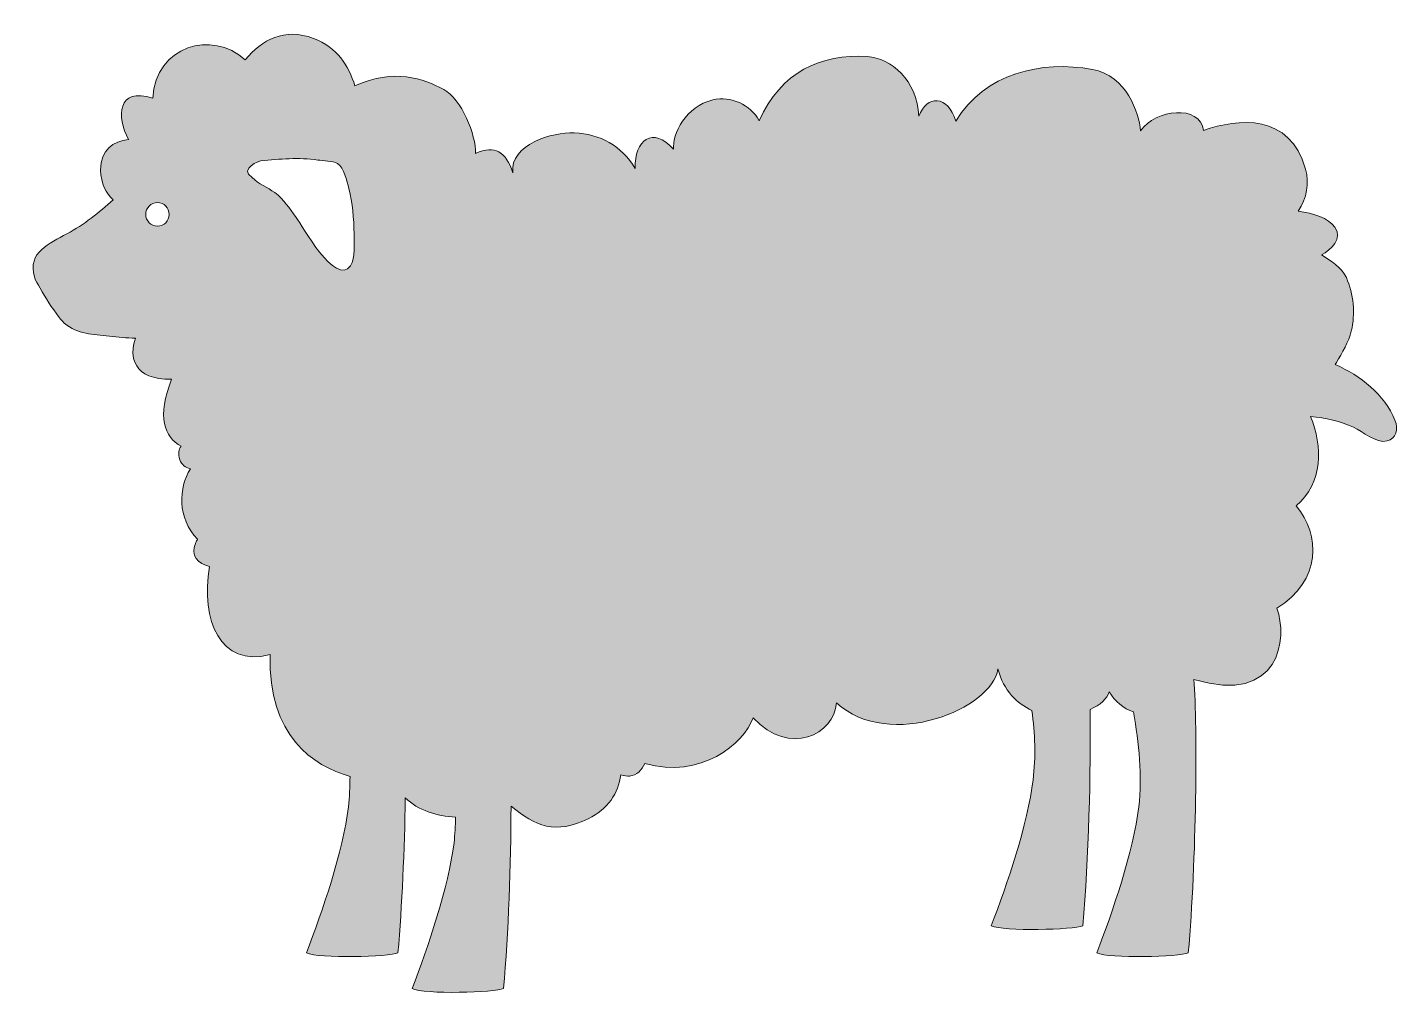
# Model space of a CAD drawing. Header units: inches. Extents: x 0 to 102, y 0 to 72.
import ezdxf

# ---------------------------------------------------------------- set-up
doc = ezdxf.new("R2010")
doc.units = ezdxf.units.IN
doc.header["$MEASUREMENT"] = 0
doc.layers.add('Layer 1', color=7, linetype='Continuous')

msp = doc.modelspace()

# ---------------------------------------------------------------- hatches: boundary and pattern name
at = {"layer": 'Layer 1', "true_color": 0xbbb3ae}
h = msp.add_hatch(color=253, dxfattribs=at)
h.dxf.hatch_style = 2
edge = h.paths.add_edge_path()
edge.add_spline(control_points=[(101.48, 42.63), (100.7, 44.55), (98.92, 45.93), (97.02, 46.78), (97.06, 46.83), (97.09, 46.87), (97.12, 46.92), (97.55, 47.6), (98.03, 48.48), (98.23, 49.26), (98.54, 50.53), (98.4, 52.05), (97.86, 53.24), (97.51, 54.02), (96.67, 54.49), (96.02, 54.93), (96.71, 55.33), (97.6, 56.15), (97.01, 56.99), (96.52, 57.69), (95.44, 58.04), (94.26, 58.19), (94.94, 59.14), (95.1, 60.29), (94.82, 61.33), (93.68, 65.49), (89.78, 65.13), (87.21, 64.2), (86.97, 66.18), (83.63, 65.77), (82.53, 64.19), (82.39, 65.52), (81.5, 68.29), (78.94, 68.75), (75.13, 69.44), (70.93, 68.5), (68.75, 64.89), (68.19, 66.87), (66.57, 66.86), (66.01, 65.26), (65.89, 67.96), (63.93, 69.6), (62.16, 69.71), (58.68, 69.92), (55.73, 68.57), (54.11, 64.93), (53.43, 66.15), (52.01, 66.79), (50.66, 66.48), (48.63, 66.02), (47.63, 63.92), (47.72, 62.8), (46.22, 64.56), (44.77, 63.48), (44.88, 61.38), (43.83, 63.06), (42.28, 63.94), (40.33, 64.03), (38.72, 64.11), (35.51, 63.14), (35.75, 61.06), (35.24, 62.6), (34.44, 63.17), (32.97, 62.49), (33.03, 63.85), (31.91, 66.58), (30.6, 67.26), (29.09, 68.05), (26.92, 68.87), (23.99, 67.52), (23.5, 69.06), (22.69, 70.37), (20.9, 71.06), (18.75, 71.88), (17.04, 70.97), (15.82, 69.47), (13.32, 71.71), (9.17, 70.53), (8.92, 66.6), (6.28, 67.47), (6.21, 65.22), (7.12, 63.53), (5.97, 63.4), (5.04, 62.78), (5.04, 61.26), (5.05, 60.23), (5.45, 59.52), (5.97, 59.05), (4.92, 58.08), (3.81, 57.2), (2.53, 56.51), (1.22, 55.79), (-0.42, 55.14), (0.1, 53.29), (0.2, 52.93), (1.67, 50.43), (2.33, 49.86), (3.35, 48.98), (4.45, 49.05), (5.69, 48.88), (6.33, 48.79), (6.98, 48.75), (7.64, 48.74), (7.14, 47.35), (7.48, 45.62), (10.32, 45.68), (9.24, 42.86), (9.76, 41.39), (11.04, 40.68), (10.85, 40.45), (10.79, 40.12), (10.94, 39.68), (11.07, 39.27), (11.37, 39.1), (11.73, 39.01), (10.84, 37.56), (10.74, 35.38), (12.26, 33.75), (12.21, 33.68), (12.17, 33.59), (12.13, 33.5), (11.7, 32.5), (12.31, 31.93), (13.14, 31.72), (12.51, 27.7), (13.92, 24.2), (17.66, 25.16), (17.51, 19.1), (20.87, 16.86), (23.62, 16.09), (23.62, 15.32), (23.59, 14.56), (23.5, 13.81), (23.1, 10.5), (21.56, 6.02), (20.38, 2.94), (21.25, 2.5), (26.58, 2.65), (27.19, 2.94), (27.5, 6.41), (27.68, 10.67), (27.74, 14.49), (28.7, 13.55), (30.1, 13.13), (31.48, 13.05), (31.48, 12.41), (31.44, 11.78), (31.37, 11.15), (30.96, 7.84), (29.43, 3.35), (28.24, 0.28), (29.11, -0.16), (34.45, -0.01), (35.06, 0.28), (35.43, 4.38), (35.6, 9.59), (35.62, 13.87), (35.63, 13.87), (35.63, 13.88), (35.64, 13.88), (37.39, 12.36), (38.95, 11.75), (41.36, 12.93), (42.83, 13.64), (43.63, 14.83), (43.8, 16.21), (44.05, 16.13), (44.29, 16.1), (44.45, 16.11), (45.01, 16.16), (45.35, 16.55), (45.59, 17.06), (49.77, 15.84), (52.95, 18.53), (53.66, 20.45), (56.39, 17.49), (59.71, 19.26), (59.87, 21.56), (63.83, 17.95), (71.51, 21.14), (71.89, 24.09), (72.34, 22.46), (73.31, 21.5), (74.43, 21.01), (74.65, 19.28), (74.73, 17.54), (74.52, 15.84), (74.12, 12.53), (72.59, 8.04), (71.4, 4.96), (72.27, 4.52), (77.61, 4.67), (78.22, 4.96), (78.66, 9.91), (78.82, 16.49), (78.77, 21.08), (79.51, 21.41), (80.05, 21.88), (80.18, 22.39), (80.62, 21.68), (81.26, 21.15), (81.99, 20.89), (82.42, 18.56), (82.67, 16.14), (82.39, 13.81), (81.99, 10.5), (80.45, 6.02), (79.27, 2.94), (80.14, 2.5), (85.47, 2.65), (86.08, 2.94), (86.7, 9.82), (86.77, 19.83), (86.5, 23.3), (93, 21.4), (93.47, 26.42), (92.69, 28.61), (96.01, 30.68), (95.95, 34.1), (94.11, 36.24), (96.14, 37.95), (96.09, 40.67), (95.2, 42.9), (96.31, 42.78), (97.4, 42.57), (98.4, 42.1), (99.07, 41.79), (100.09, 40.86), (100.9, 41.08), (101.57, 41.25), (101.75, 41.95), (101.48, 42.63)], knot_values=[0, 0, 0, 0, 1, 1, 1, 2, 2, 2, 3, 3, 3, 4, 4, 4, 5, 5, 5, 6, 6, 6, 7, 7, 7, 8, 8, 8, 9, 9, 9, 10, 10, 10, 11, 11, 11, 12, 12, 12, 13, 13, 13, 14, 14, 14, 15, 15, 15, 16, 16, 16, 17, 17, 17, 18, 18, 18, 19, 19, 19, 20, 20, 20, 21, 21, 21, 22, 22, 22, 23, 23, 23, 24, 24, 24, 25, 25, 25, 26, 26, 26, 27, 27, 27, 28, 28, 28, 29, 29, 29, 30, 30, 30, 31, 31, 31, 32, 32, 32, 33, 33, 33, 34, 34, 34, 35, 35, 35, 36, 36, 36, 37, 37, 37, 38, 38, 38, 39, 39, 39, 40, 40, 40, 41, 41, 41, 42, 42, 42, 43, 43, 43, 44, 44, 44, 45, 45, 45, 46, 46, 46, 47, 47, 47, 48, 48, 48, 49, 49, 49, 50, 50, 50, 51, 51, 51, 52, 52, 52, 53, 53, 53, 54, 54, 54, 55, 55, 55, 56, 56, 56, 57, 57, 57, 58, 58, 58, 59, 59, 59, 60, 60, 60, 61, 61, 61, 62, 62, 62, 63, 63, 63, 64, 64, 64, 65, 65, 65, 66, 66, 66, 67, 67, 67, 68, 68, 68, 69, 69, 69, 70, 70, 70, 71, 71, 71, 72, 72, 72, 73, 73, 73, 74, 74, 74, 75, 75, 75, 76, 76, 76, 77, 77, 77, 77], degree=3, periodic=1)
edge = h.paths.add_edge_path()
edge.add_spline(control_points=[(9.27, 57.08), (8.79, 57.08), (8.4, 57.47), (8.4, 57.95), (8.4, 58.43), (8.79, 58.83), (9.27, 58.83), (9.76, 58.83), (10.15, 58.43), (10.15, 57.95), (10.15, 57.47), (9.76, 57.08), (9.27, 57.08)], knot_values=[0, 0, 0, 0, 1, 1, 1, 2, 2, 2, 3, 3, 3, 4, 4, 4, 4], degree=3, periodic=1)
edge = h.paths.add_edge_path()
edge.add_spline(control_points=[(23.66, 54.13), (22.52, 52.54), (20.07, 57.12), (19.61, 57.72), (19.07, 58.44), (18.72, 59.04), (18.01, 59.58), (17.49, 59.97), (16.78, 60.22), (16.34, 60.69), (15.28, 61.39), (16.96, 61.95), (16.96, 61.95), (18.4, 62.07), (19.79, 62.21), (21.22, 62), (21.59, 61.95), (22.37, 61.95), (22.69, 61.74), (23.18, 61.41), (23.39, 60.42), (23.53, 59.88), (23.8, 58.79), (23.92, 57.64), (23.92, 56.51), (23.92, 55.9), (24.05, 54.66), (23.66, 54.13)], knot_values=[0, 0, 0, 0, 1, 1, 1, 2, 2, 2, 3, 3, 3, 4, 4, 4, 5, 5, 5, 6, 6, 6, 7, 7, 7, 8, 8, 8, 9, 9, 9, 9], degree=3, periodic=1)

# ---------------------------------------------------------------- linework, layer by layer
at = {"layer": 'Layer 1', "lineweight": 0}
for points, knots in [([(101.48, 42.63), (100.7, 44.55), (98.92, 45.93), (97.02, 46.78), (97.06, 46.83), (97.09, 46.87), (97.12, 46.92), (97.55, 47.6), (98.03, 48.48), (98.23, 49.26), (98.54, 50.53), (98.4, 52.05), (97.86, 53.24), (97.51, 54.02), (96.67, 54.49), (96.02, 54.93), (96.71, 55.33), (97.6, 56.15), (97.01, 56.99), (96.52, 57.69), (95.44, 58.04), (94.26, 58.19), (94.94, 59.14), (95.1, 60.29), (94.82, 61.33), (93.68, 65.49), (89.78, 65.13), (87.21, 64.2), (86.97, 66.18), (83.63, 65.77), (82.53, 64.19), (82.39, 65.52), (81.5, 68.29), (78.94, 68.75), (75.13, 69.44), (70.93, 68.5), (68.75, 64.89), (68.19, 66.87), (66.57, 66.86), (66.01, 65.26), (65.89, 67.96), (63.93, 69.6), (62.16, 69.71), (58.68, 69.92), (55.73, 68.57), (54.11, 64.93), (53.43, 66.15), (52.01, 66.79), (50.66, 66.48), (48.63, 66.02), (47.63, 63.92), (47.72, 62.8), (46.22, 64.56), (44.77, 63.48), (44.88, 61.38), (43.83, 63.06), (42.28, 63.94), (40.33, 64.03), (38.72, 64.11), (35.51, 63.14), (35.75, 61.06), (35.24, 62.6), (34.44, 63.17), (32.97, 62.49), (33.03, 63.85), (31.91, 66.58), (30.6, 67.26), (29.09, 68.05), (26.92, 68.87), (23.99, 67.52), (23.5, 69.06), (22.69, 70.37), (20.9, 71.06), (18.75, 71.88), (17.04, 70.97), (15.82, 69.47), (13.32, 71.71), (9.17, 70.53), (8.92, 66.6), (6.28, 67.47), (6.21, 65.22), (7.12, 63.53), (5.97, 63.4), (5.04, 62.78), (5.04, 61.26), (5.05, 60.23), (5.45, 59.52), (5.97, 59.05), (4.92, 58.08), (3.81, 57.2), (2.53, 56.51), (1.22, 55.79), (-0.42, 55.14), (0.1, 53.29), (0.2, 52.93), (1.67, 50.43), (2.33, 49.86), (3.35, 48.98), (4.45, 49.05), (5.69, 48.88), (6.33, 48.79), (6.98, 48.75), (7.64, 48.74), (7.14, 47.35), (7.48, 45.62), (10.32, 45.68), (9.24, 42.86), (9.76, 41.39), (11.04, 40.68), (10.85, 40.45), (10.79, 40.12), (10.94, 39.68), (11.07, 39.27), (11.37, 39.1), (11.73, 39.01), (10.84, 37.56), (10.74, 35.38), (12.26, 33.75), (12.21, 33.68), (12.17, 33.59), (12.13, 33.5), (11.7, 32.5), (12.31, 31.93), (13.14, 31.72), (12.51, 27.7), (13.92, 24.2), (17.66, 25.16), (17.51, 19.1), (20.87, 16.86), (23.62, 16.09), (23.62, 15.32), (23.59, 14.56), (23.5, 13.81), (23.1, 10.5), (21.56, 6.02), (20.38, 2.94), (21.25, 2.5), (26.58, 2.65), (27.19, 2.94), (27.5, 6.41), (27.68, 10.67), (27.74, 14.49), (28.7, 13.55), (30.1, 13.13), (31.48, 13.05), (31.48, 12.41), (31.44, 11.78), (31.37, 11.15), (30.96, 7.84), (29.43, 3.35), (28.24, 0.28), (29.11, -0.16), (34.45, -0.01), (35.06, 0.28), (35.43, 4.38), (35.6, 9.59), (35.62, 13.87), (35.63, 13.87), (35.63, 13.88), (35.64, 13.88), (37.39, 12.36), (38.95, 11.75), (41.36, 12.93), (42.83, 13.64), (43.63, 14.83), (43.8, 16.21), (44.05, 16.13), (44.29, 16.1), (44.45, 16.11), (45.01, 16.16), (45.35, 16.55), (45.59, 17.06), (49.77, 15.84), (52.95, 18.53), (53.66, 20.45), (56.39, 17.49), (59.71, 19.26), (59.87, 21.56), (63.83, 17.95), (71.51, 21.14), (71.89, 24.09), (72.34, 22.46), (73.31, 21.5), (74.43, 21.01), (74.65, 19.28), (74.73, 17.54), (74.52, 15.84), (74.12, 12.53), (72.59, 8.04), (71.4, 4.96), (72.27, 4.52), (77.61, 4.67), (78.22, 4.96), (78.66, 9.91), (78.82, 16.49), (78.77, 21.08), (79.51, 21.41), (80.05, 21.88), (80.18, 22.39), (80.62, 21.68), (81.26, 21.15), (81.99, 20.89), (82.42, 18.56), (82.67, 16.14), (82.39, 13.81), (81.99, 10.5), (80.45, 6.02), (79.27, 2.94), (80.14, 2.5), (85.47, 2.65), (86.08, 2.94), (86.7, 9.82), (86.77, 19.83), (86.5, 23.3), (93, 21.4), (93.47, 26.42), (92.69, 28.61), (96.01, 30.68), (95.95, 34.1), (94.11, 36.24), (96.14, 37.95), (96.09, 40.67), (95.2, 42.9), (96.31, 42.78), (97.4, 42.57), (98.4, 42.1), (99.07, 41.79), (100.09, 40.86), (100.9, 41.08), (101.57, 41.25), (101.75, 41.95), (101.48, 42.63)], [0, 0, 0, 0, 1, 1, 1, 2, 2, 2, 3, 3, 3, 4, 4, 4, 5, 5, 5, 6, 6, 6, 7, 7, 7, 8, 8, 8, 9, 9, 9, 10, 10, 10, 11, 11, 11, 12, 12, 12, 13, 13, 13, 14, 14, 14, 15, 15, 15, 16, 16, 16, 17, 17, 17, 18, 18, 18, 19, 19, 19, 20, 20, 20, 21, 21, 21, 22, 22, 22, 23, 23, 23, 24, 24, 24, 25, 25, 25, 26, 26, 26, 27, 27, 27, 28, 28, 28, 29, 29, 29, 30, 30, 30, 31, 31, 31, 32, 32, 32, 33, 33, 33, 34, 34, 34, 35, 35, 35, 36, 36, 36, 37, 37, 37, 38, 38, 38, 39, 39, 39, 40, 40, 40, 41, 41, 41, 42, 42, 42, 43, 43, 43, 44, 44, 44, 45, 45, 45, 46, 46, 46, 47, 47, 47, 48, 48, 48, 49, 49, 49, 50, 50, 50, 51, 51, 51, 52, 52, 52, 53, 53, 53, 54, 54, 54, 55, 55, 55, 56, 56, 56, 57, 57, 57, 58, 58, 58, 59, 59, 59, 60, 60, 60, 61, 61, 61, 62, 62, 62, 63, 63, 63, 64, 64, 64, 65, 65, 65, 66, 66, 66, 67, 67, 67, 68, 68, 68, 69, 69, 69, 70, 70, 70, 71, 71, 71, 72, 72, 72, 73, 73, 73, 74, 74, 74, 75, 75, 75, 76, 76, 76, 77, 77, 77, 77]), ([(23.66, 54.13), (22.52, 52.54), (20.07, 57.12), (19.61, 57.72), (19.07, 58.44), (18.72, 59.04), (18.01, 59.58), (17.49, 59.97), (16.78, 60.22), (16.34, 60.69), (15.28, 61.39), (16.96, 61.95), (16.96, 61.95), (18.4, 62.07), (19.79, 62.21), (21.22, 62), (21.59, 61.95), (22.37, 61.95), (22.69, 61.74), (23.18, 61.41), (23.39, 60.42), (23.53, 59.88), (23.8, 58.79), (23.92, 57.64), (23.92, 56.51), (23.92, 55.9), (24.05, 54.66), (23.66, 54.13)], [0, 0, 0, 0, 1, 1, 1, 2, 2, 2, 3, 3, 3, 4, 4, 4, 5, 5, 5, 6, 6, 6, 7, 7, 7, 8, 8, 8, 9, 9, 9, 9]), ([(9.27, 57.08), (8.79, 57.08), (8.4, 57.47), (8.4, 57.95), (8.4, 58.43), (8.79, 58.83), (9.27, 58.83), (9.76, 58.83), (10.15, 58.43), (10.15, 57.95), (10.15, 57.47), (9.76, 57.08), (9.27, 57.08)], [0, 0, 0, 0, 1, 1, 1, 2, 2, 2, 3, 3, 3, 4, 4, 4, 4])]:
    msp.add_open_spline(points, degree=3, knots=knots, dxfattribs=at)

doc.saveas('drawing.dxf')
